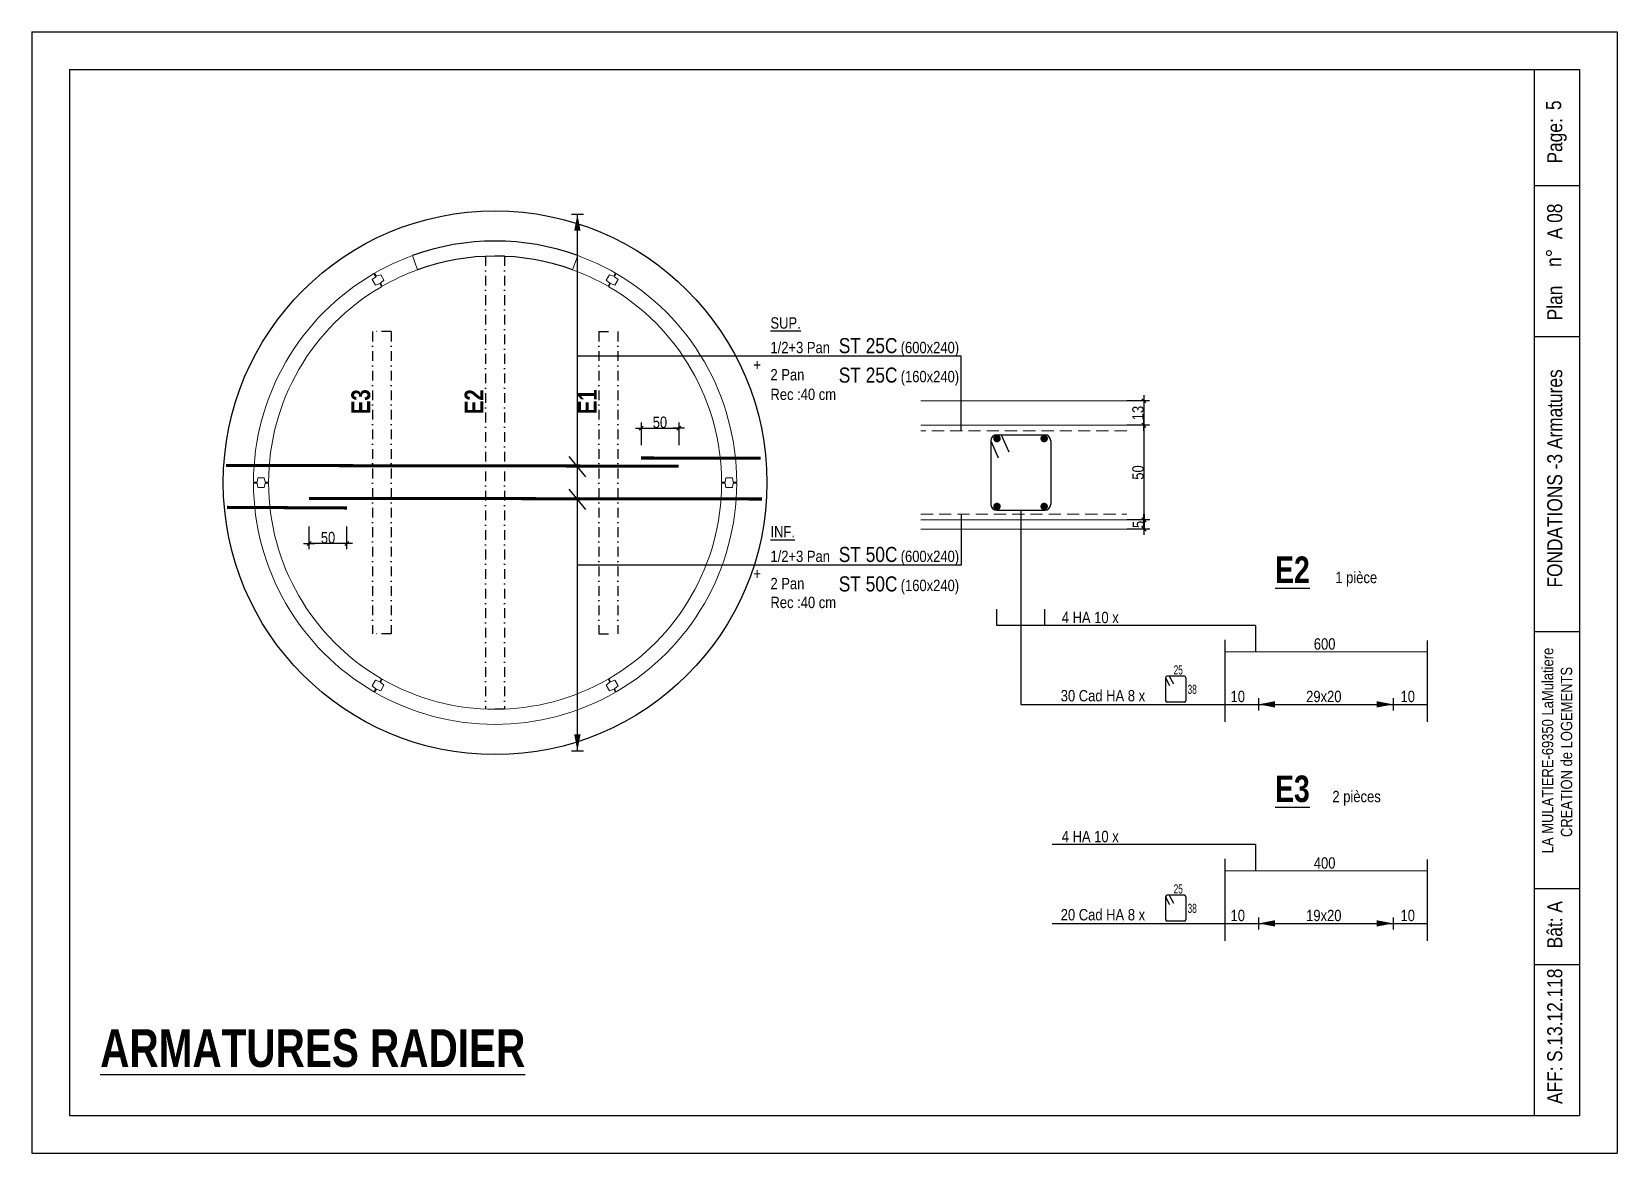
# Model space of a CAD drawing. Header units: centimetres. Extents: x 21705 to 41805, y -18708 to 100.
# Drawn here: x 34588 to 36688, y -18708 to -17223 of the extents above; entities that cross this region are included whole.
import ezdxf
from ezdxf.enums import TextEntityAlignment as Align

# ---------------------------------------------------------------- set-up
doc = ezdxf.new("R2010")
doc.units = ezdxf.units.CM
doc.header["$LTSCALE"] = 25.4
doc.header["$PDMODE"] = 1
doc.header["$PDSIZE"] = -2
doc.linetypes.add('CACHE', pattern=[9.525, 6.35, -3.175])
doc.linetypes.add('TIRETPTX2', pattern=[50.8, 25.4, -12.7, 0, -12.7])
for name, color, linetype in [('01_cote_gen', 4, 'Continuous'), ('01_fenetres', 171, 'Continuous'), ('01_linteaux', 2, 'Continuous'), ('01_poch_murs', 253, 'Continuous'), ('01_texte', 230, 'Continuous'), ('AA_COTES', 2, 'Continuous')]:
    doc.layers.add(name, color=color, linetype=linetype)
doc.layers.add('01_murs_coup', color=5, linetype='Continuous', lineweight=60)
doc.styles.add('impact', font='impact.ttf')
doc.styles.add('STYLE2', font='ARIALN.TTF')
doc.dimstyles.new('JB5', dxfattribs={"dimscale": 0.1, "dimtxt": 150, "dimasz": 15, "dimexe": 0.1, "dimexo": 0.1, "dimgap": 0.09, "dimtad": 1, "dimdec": 1, "dimlfac": 0.4, "dimdsep": 46, "dimtxsty": 'STYLE2', "dimblk1": 'BOND_G', "dimblk2": 'BOND_D', "dimsah": 1, "dimcen": 1.5, "dimdle": 0.01, "dimse1": 1, "dimse2": 1, "dimclrd": 4, "dimclre": 2, "dimclrt": 6, "dimazin": 2, "dimtfac": 2.333333, "dimtdec": 1, "dimtix": 1, "dimtmove": 2, "dimatfit": 3, "dimldrblk": 'BOND_G', "dimfxl": 1, "dimtolj": 1, "dimtzin": 0, "dimarcsym": 0})
doc.dimstyles.new('JB50', dxfattribs={"dimscale": 0.1, "dimtxt": 150, "dimasz": 15, "dimexe": 0.1, "dimexo": 0.1, "dimgap": 0.09, "dimtad": 1, "dimdec": 1, "dimdsep": 46, "dimtxsty": 'STYLE2', "dimblk1": 'BOND_G', "dimblk2": 'BOND_D', "dimsah": 1, "dimcen": 1.5, "dimdle": 0.01, "dimse1": 1, "dimse2": 1, "dimclrd": 4, "dimclre": 2, "dimclrt": 6, "dimazin": 2, "dimtfac": 2.333333, "dimtdec": 1, "dimtix": 1, "dimtmove": 2, "dimatfit": 3, "dimldrblk": 'BOND_G', "dimfxl": 1, "dimtolj": 1, "dimtzin": 0, "dimarcsym": 0})

# ---------------------------------------------------------------- blocks, each defined once
blk = doc.blocks.new('BOND_G')
at = {"layer": 'AA_COTES', "color": 0}
for p, q in [((0, -5), (0, 15)), ((5, 0), (-5, 0)), ((1.8, 1.8), (-1.8, -1.8))]:
    blk.add_line(p, q, dxfattribs=at)
blk = doc.blocks.new('BOND_D')
at = {"layer": 'AA_COTES', "color": 0}
for p, q in [((5, 0), (-5, 0)), ((-1.8, -1.8), (1.8, 1.8)), ((0, 5), (0, -15))]:
    blk.add_line(p, q, dxfattribs=at)
blk = doc.blocks.new('*D99')
at = {"layer": '01_cote_gen', "color": 4, "lineweight": -2, "transparency": 16777216}
blk.add_line((36061.3, -17745.5), (36061.3, -17867.5), dxfattribs=at)
at = {"layer": 'Defpoints', "color": 0, "transparency": 16777216}
for p in [(36038.7, -17744), (36038.7, -17869), (36061.3, -17869)]:
    blk.add_point(p, dxfattribs=at)
at = {"layer": '01_cote_gen', "color": 4, "lineweight": -2, "transparency": 16777216, "xscale": 1.5, "yscale": 1.5, "zscale": 1.5}
for name, p, rotation in [('BOND_G', (36061.3, -17744), 90), ('BOND_D', (36061.3, -17869), 270)]:
    blk.add_blockref(name, p, dxfattribs=dict(at, rotation=rotation))
at = {"layer": '01_cote_gen', "color": 6, "transparency": 16777216, "insert": (36053.6, -17806.5), "char_height": 15, "attachment_point": 5, "rotation": 90, "style": 'STYLE2'}
blk.add_mtext('\\A1;50', dxfattribs=at)
blk = doc.blocks.new('*D100')
at = {"layer": '01_cote_gen', "color": 4, "lineweight": -2, "transparency": 16777216}
blk.add_line((36061.7, -17870.5), (36061.7, -17880), dxfattribs=at)
at = {"layer": 'Defpoints', "color": 0, "transparency": 16777216}
for p in [(36029.2, -17869), (36029.2, -17881.5), (36061.7, -17881.5)]:
    blk.add_point(p, dxfattribs=at)
at = {"layer": '01_cote_gen', "color": 4, "lineweight": -2, "transparency": 16777216, "xscale": 1.5, "yscale": 1.5, "zscale": 1.5}
for name, p, rotation in [('BOND_G', (36061.7, -17869), 90), ('BOND_D', (36061.7, -17881.5), 270)]:
    blk.add_blockref(name, p, dxfattribs=dict(at, rotation=rotation))
at = {"layer": '01_cote_gen', "color": 6, "transparency": 16777216, "insert": (36054.1, -17875.2), "char_height": 15, "attachment_point": 5, "rotation": 90, "style": 'STYLE2'}
blk.add_mtext('\\A1;5', dxfattribs=at)
blk = doc.blocks.new('*D98')
at = {"layer": '01_cote_gen', "color": 4, "lineweight": -2, "transparency": 16777216}
blk.add_line((36061.3, -17713), (36061.3, -17742.5), dxfattribs=at)
at = {"layer": 'Defpoints', "color": 0, "transparency": 16777216}
for p in [(36038.7, -17711.5), (36025.7, -17744), (36061.3, -17744)]:
    blk.add_point(p, dxfattribs=at)
at = {"layer": '01_cote_gen', "color": 4, "lineweight": -2, "transparency": 16777216, "xscale": 1.5, "yscale": 1.5, "zscale": 1.5}
for name, p, rotation in [('BOND_G', (36061.3, -17711.5), 90), ('BOND_D', (36061.3, -17744), 270)]:
    blk.add_blockref(name, p, dxfattribs=dict(at, rotation=rotation))
at = {"layer": '01_cote_gen', "color": 6, "transparency": 16777216, "insert": (36053.6, -17727.8), "char_height": 15, "attachment_point": 5, "rotation": 90, "style": 'STYLE2'}
blk.add_mtext('\\A1;13', dxfattribs=at)
blk = doc.blocks.new('*D101')
at = {"layer": '01_poch_murs', "color": 4, "lineweight": -2, "transparency": 16777216}
blk.add_line((35004.3, -17900.5), (34957.3, -17900.5), dxfattribs=at)
at = {"layer": 'Defpoints', "color": 0, "transparency": 16777216}
for p in [(34955.8, -17870), (35005.8, -17870), (34955.8, -17900.5)]:
    blk.add_point(p, dxfattribs=at)
at = {"layer": '01_poch_murs', "color": 4, "lineweight": -2, "transparency": 16777216, "xscale": 1.5, "yscale": 1.5, "zscale": 1.5, "rotation": 180}
blk.add_blockref('BOND_D', (34955.8, -17900.5), dxfattribs=at)
at = {"layer": '01_poch_murs', "color": 4, "lineweight": -2, "transparency": 16777216, "xscale": 1.5, "yscale": 1.5, "zscale": 1.5}
blk.add_blockref('BOND_G', (35005.8, -17900.5), dxfattribs=at)
at = {"layer": '01_poch_murs', "color": 6, "transparency": 16777216, "insert": (34980.8, -17892.8), "char_height": 15, "attachment_point": 5, "style": 'STYLE2'}
blk.add_mtext('\\A1;50', dxfattribs=at)
blk = doc.blocks.new('*D128')
at = {"layer": '01_poch_murs', "color": 4, "lineweight": -2, "transparency": 16777216}
blk.add_line((35396.9, -17747.8), (35443.9, -17747.8), dxfattribs=at)
at = {"layer": 'Defpoints', "color": 0, "transparency": 16777216}
for p in [(35445.4, -17747.8), (35395.4, -17773.6), (35445.4, -17773.6)]:
    blk.add_point(p, dxfattribs=at)
at = {"layer": '01_poch_murs', "color": 4, "lineweight": -2, "transparency": 16777216, "xscale": 1.5, "yscale": 1.5, "zscale": 1.5, "rotation": 180}
blk.add_blockref('BOND_G', (35395.4, -17747.8), dxfattribs=at)
at = {"layer": '01_poch_murs', "color": 4, "lineweight": -2, "transparency": 16777216, "xscale": 1.5, "yscale": 1.5, "zscale": 1.5}
blk.add_blockref('BOND_D', (35445.4, -17747.8), dxfattribs=at)
at = {"layer": '01_poch_murs', "color": 6, "transparency": 16777216, "insert": (35420.4, -17740.1), "char_height": 15, "attachment_point": 5, "style": 'STYLE2'}
blk.add_mtext('\\A1;50', dxfattribs=at)

msp = doc.modelspace()

# ---------------------------------------------------------------- linework, layer by layer
at = {"layer": '01_fenetres', "ltscale": 30}
for p, q in [((34638.35, -17272.88), (36638.35, -17272.88)), ((34638.35, -17272.88), (34638.35, -18657.88)), ((36578.35, -17272.88), (36638.35, -17272.88)), ((36578.35, -17272.88), (36578.35, -18657.88)), ((36578.35, -17272.88), (36638.35, -17272.88)), ((36578.35, -17272.88), (36578.35, -18657.88)), ((36578.35, -17272.88), (36638.35, -17272.88)), ((36578.35, -17272.88), (36578.35, -18657.88)), ((36638.35, -17272.88), (36638.35, -18657.88)), ((36638.35, -17272.88), (36638.35, -18657.88)), ((36638.35, -17272.88), (36638.35, -18657.88)), ((36638.35, -17272.88), (36638.35, -18657.88)), ((36638.35, -17272.88), (36638.35, -18657.88)), ((36638.35, -17272.88), (36638.35, -18657.88)), ((36638.35, -17427.01), (36578.35, -17427.01)), ((36638.35, -17627.01), (36578.35, -17627.01)), ((36578.35, -18017.2), (36638.35, -18017.2)), ((36578.35, -18357.38), (36638.35, -18357.38)), ((36578.35, -18457.88), (36638.35, -18457.88)), ((34638.35, -18657.88), (36638.35, -18657.88))]:
    msp.add_line(p, q, dxfattribs=at)
at = {"layer": '01_linteaux', "linetype": 'TIRETPTX2', "ltscale": 0.02}
for p, q in [((35189.58, -17520), (35189.58, -18120)), ((35214.58, -17520), (35189.58, -17520)), ((35214.58, -17520), (35214.58, -18120)), ((35064.58, -17620), (35039.58, -17620)), ((35039.58, -17620), (35039.58, -18020)), ((35064.58, -17620), (35064.58, -18020)), ((35339.58, -17620), (35364.58, -17620)), ((35339.58, -17620), (35339.58, -18020)), ((35364.58, -17620), (35364.58, -18020)), ((35064.58, -18020), (35039.58, -18020)), ((35339.58, -18020), (35364.58, -18020)), ((35214.58, -18120), (35189.58, -18120))]:
    msp.add_line(p, q, dxfattribs=at)
at = {"layer": '01_linteaux'}
for p, q in [((35858.5, -17764.5), (35858.5, -17848.5)), ((35858.5, -17764.5), (35868.5, -17787)), ((35866.5, -17756.5), (35930, -17756.5)), ((35872.5, -17756.5), (35882.5, -17779)), ((35938, -17764.5), (35938, -17848.5)), ((35866.5, -17856.5), (35930, -17856.5)), ((36090.07, -18078.23), (36090.07, -18108.43)), ((36090.07, -18078.23), (36095.5, -18088.5)), ((36115.07, -18076.23), (36092.07, -18076.23)), ((36095, -18076.23), (36100.43, -18086.5)), ((36117.07, -18078.23), (36117.07, -18108.43)), ((36115.07, -18110.43), (36092.07, -18110.43)), ((36090.07, -18368.23), (36090.07, -18398.43)), ((36090.07, -18368.23), (36095.5, -18378.5)), ((36115.07, -18366.23), (36092.07, -18366.23)), ((36095, -18366.23), (36100.43, -18376.5)), ((36117.07, -18368.23), (36117.07, -18398.43)), ((36115.07, -18400.43), (36092.07, -18400.43))]:
    msp.add_line(p, q, dxfattribs=at)
at = {"layer": '01_linteaux', "const_width": 5}
for points in [[(35864.28, -17761.5, 1), (35869.28, -17761.5, 1)], [(35926.78, -17761.5, 1), (35931.78, -17761.5, 1)], [(35864.28, -17851.5, -1), (35869.28, -17851.5, -1)], [(35926.78, -17851.5, -1), (35931.78, -17851.5, -1)]]:
    msp.add_lwpolyline(points, format="xyb", close=True, dxfattribs=at)
at = {"layer": '01_linteaux', "linetype": 'CACHE', "ltscale": 0.2, "const_width": 4}
for points in [[(35553.84, -17787.52), (35395.4, -17787.28)], [(35445.4, -17798.09), (34845.81, -17797.21)]]:
    msp.add_lwpolyline(points, dxfattribs=at)
at = {"layer": '01_linteaux', "const_width": 4}
for points in [[(35555.4, -17841.59), (34955.81, -17840.71)], [(35005.81, -17853.5), (34847.21, -17852.62)]]:
    msp.add_lwpolyline(points, dxfattribs=at)
at = {"layer": '01_linteaux'}
msp.add_circle((35202.08, -17820), 360, dxfattribs=at)
for centre, radius, start, end in [((35202.08, -17820), 320, 70, 109.99455), ((35202.08, -17820), 300, 70, 109.99419), ((35866.5, -17764.5), 8, 90, 180), ((35930, -17764.5), 8, 0, 90), ((35866.5, -17848.5), 8, 180, 270), ((35930, -17848.5), 8, 270, 0), ((36092.07, -18078.23), 2, 90, 180), ((36115.07, -18078.23), 2, 0, 90), ((36092.07, -18108.43), 2, 180, 270), ((36115.07, -18108.43), 2, 270, 0), ((36092.07, -18368.23), 2, 90, 180), ((36115.07, -18368.23), 2, 0, 90), ((36092.07, -18398.43), 2, 180, 270), ((36115.07, -18398.43), 2, 270, 0)]:
    msp.add_arc(centre, radius, start, end, dxfattribs=at)
at = {"layer": '01_murs_coup', "linetype": 'Continuous', "lineweight": 5}
for p, q in [((35092.66, -17519.29), (35099.5, -17538.08)), ((35311.52, -17519.3), (35304.68, -17538.09)), ((35039.32, -17551.1), (35044.02, -17547.24)), ((35043.57, -17558.46), (35039.32, -17551.1)), ((35044.02, -17547.24), (35041.64, -17543.12)), ((35044.89, -17546.74), (35042.51, -17542.62)), ((35050.58, -17544.6), (35044.89, -17546.74)), ((35050.14, -17555.83), (35054.83, -17551.96)), ((35052.51, -17559.94), (35050.14, -17555.83)), ((35054.83, -17551.96), (35050.58, -17544.6)), ((35349.36, -17551.96), (35353.61, -17544.6)), ((35354.05, -17555.83), (35349.36, -17551.96)), ((35351.68, -17559.94), (35354.05, -17555.83)), ((35353.61, -17544.6), (35359.3, -17546.74)), ((35359.3, -17546.74), (35361.68, -17542.62)), ((35360.17, -17547.24), (35362.54, -17543.12)), ((35364.86, -17551.1), (35360.17, -17547.24)), ((35360.61, -17558.46), (35364.86, -17551.1)), ((35049.27, -17556.33), (35043.57, -17558.46)), ((35051.64, -17560.44), (35049.27, -17556.33)), ((35352.54, -17560.44), (35354.92, -17556.33)), ((35354.92, -17556.33), (35360.61, -17558.46)), ((35766, -17711.5), (36038.69, -17711.5)), ((35766, -17744), (36038.69, -17744)), ((36038.69, -17744), (35766, -17744)), ((34886.83, -17819.47), (34882.08, -17819.47)), ((34886.83, -17820.53), (34882.08, -17820.53)), ((34887.83, -17813.5), (34886.83, -17819.5)), ((34887.83, -17826.5), (34886.83, -17820.5)), ((34896.33, -17813.5), (34887.83, -17813.5)), ((34896.33, -17826.5), (34887.83, -17826.5)), ((34897.33, -17819.5), (34896.33, -17813.5)), ((34897.33, -17820.5), (34896.33, -17826.5)), ((34902.08, -17819.5), (34897.33, -17819.49)), ((34902.08, -17820.5), (34897.33, -17820.51)), ((35502.11, -17819.5), (35506.86, -17819.49)), ((35502.11, -17820.5), (35506.86, -17820.51)), ((35506.86, -17819.5), (35507.86, -17813.5)), ((35506.86, -17820.5), (35507.86, -17826.5)), ((35507.86, -17813.5), (35516.36, -17813.5)), ((35507.86, -17826.5), (35516.36, -17826.5)), ((35516.36, -17813.5), (35517.36, -17819.5)), ((35516.36, -17826.5), (35517.36, -17820.5)), ((35517.36, -17819.47), (35522.11, -17819.47)), ((35517.36, -17820.53), (35522.11, -17820.53)), ((35766, -17869), (36038.69, -17869)), ((35766, -17881.5), (36038.69, -17881.5)), ((35051.64, -18079.56), (35049.27, -18083.67)), ((35052.51, -18080.06), (35050.14, -18084.17)), ((35351.68, -18080.06), (35354.05, -18084.17)), ((35352.54, -18079.56), (35354.92, -18083.67)), ((35043.57, -18081.54), (35039.32, -18088.9)), ((35039.32, -18088.9), (35044.02, -18092.76)), ((35044.02, -18092.76), (35041.64, -18096.88)), ((35044.89, -18093.26), (35042.51, -18097.38)), ((35049.27, -18083.67), (35043.57, -18081.54)), ((35050.58, -18095.4), (35044.89, -18093.26)), ((35050.14, -18084.17), (35054.83, -18088.04)), ((35054.83, -18088.04), (35050.58, -18095.4)), ((35354.05, -18084.17), (35349.36, -18088.04)), ((35349.36, -18088.04), (35353.61, -18095.4)), ((35353.61, -18095.4), (35359.3, -18093.26)), ((35354.92, -18083.67), (35360.61, -18081.54)), ((35359.3, -18093.26), (35361.68, -18097.38)), ((35364.86, -18088.9), (35360.17, -18092.76)), ((35360.17, -18092.76), (35362.54, -18096.88)), ((35360.61, -18081.54), (35364.86, -18088.9))]:
    msp.add_line(p, q, dxfattribs=at)
at = {"layer": '01_murs_coup', "color": 2, "linetype": 'CACHE', "lineweight": 5, "ltscale": 0.1}
for p, q in [((36038.69, -17751.5), (35766, -17751.5)), ((35766, -17861.5), (36038.69, -17861.5))]:
    msp.add_line(p, q, dxfattribs=at)
at = {"layer": '01_murs_coup', "linetype": 'Continuous', "lineweight": 0}
for p, q in [((36168.38, -18044), (36436.38, -18044)), ((36168.38, -18334), (36436.38, -18334))]:
    msp.add_line(p, q, dxfattribs=at)
at = {"layer": '01_murs_coup', "linetype": 'Continuous', "lineweight": 5}
for radius, start, end in [(320, 109.99455, 119.91048), (320, 60.0845, 70), (320, 120.08952, 179.90451), (300, 109.99419, 119.90451), (300, 60.09014, 70), (320, 0.09548, 59.90546), (300, 120.09549, 179.90451), (300, 0.09548, 59.89915), (320, 180.09549, 239.91048), (300, 180.09549, 239.90451), (300, 300.10085, 359.90351), (320, 300.09454, 359.90452), (300, 240.09549, 299.90986), (320, 240.08952, 299.9155)]:
    msp.add_arc((35202.08, -17820), radius, start, end, dxfattribs=at)
at = {"layer": '01_texte', "ltscale": 30}
for p, q in [((34588.35, -17222.88), (34588.35, -18707.88)), ((34588.35, -17222.88), (36688.35, -17222.88)), ((36688.35, -17222.88), (36688.35, -18707.88)), ((36209, -18009.14), (35866.5, -18009.14)), ((36209, -18299.14), (35940, -18299.14)), ((34588.35, -18707.88), (36688.35, -18707.88))]:
    msp.add_line(p, q, dxfattribs=at)
at = {"layer": '01_texte', "linetype": 'Continuous'}
for p, q in [((35303.08, -17464.58), (35319.08, -17464.58)), ((35311.08, -18175.08), (35311.08, -17464.58)), ((35819.5, -17652.5), (35311.08, -17652.5)), ((35819.5, -17751.5), (35819.5, -17652.5)), ((35322.13, -17812.19), (35300.13, -17785.19)), ((35322.08, -17855.69), (35300.08, -17828.69)), ((35819.5, -17861.5), (35819.5, -17929)), ((35819.5, -17929), (35311.08, -17929)), ((36209, -18009.14), (36209, -18044)), ((36168.38, -18028), (36168.38, -18136.5)), ((36436.38, -18029), (36436.38, -18136.5)), ((35898.25, -18113.5), (36436.38, -18113.5)), ((36213.38, -18105.5), (36213.38, -18121.5)), ((36391.38, -18105.5), (36391.38, -18121.5)), ((35303.08, -18175.08), (35319.08, -18175.08)), ((36209, -18299.14), (36209, -18334)), ((36168.38, -18318), (36168.38, -18426.5)), ((36436.38, -18319), (36436.38, -18426.5)), ((36213.38, -18395.5), (36213.38, -18411.5)), ((36391.38, -18395.5), (36391.38, -18411.5)), ((35940, -18403.5), (36436.38, -18403.5))]:
    msp.add_line(p, q, dxfattribs=at)
at = {"layer": '01_texte'}
for p, q in [((35898.25, -17856.5), (35898.25, -18113.5)), ((35866.5, -18009.14), (35866.5, -17987.5)), ((35930, -18009.14), (35930, -17987.5))]:
    msp.add_line(p, q, dxfattribs=at)
at = {"layer": '01_texte', "linetype": 'Continuous'}
for points in [[(35311.08, -17464.58), (35306.88, -17486.28), (35311.08, -17486.28)], [(35311.08, -17464.58), (35315.28, -17486.28), (35311.08, -17486.28)], [(36213.38, -18113.5), (36235.08, -18109.3), (36235.08, -18113.5)], [(36213.38, -18113.5), (36235.08, -18117.7), (36235.08, -18113.5)], [(36391.38, -18113.5), (36369.68, -18109.3), (36369.68, -18113.5)], [(36391.38, -18113.5), (36369.68, -18117.7), (36369.68, -18113.5)], [(35311.08, -18175.08), (35306.88, -18153.38), (35311.08, -18153.38)], [(35311.08, -18175.08), (35315.28, -18153.38), (35311.08, -18153.38)], [(36213.38, -18403.5), (36235.08, -18399.3), (36235.08, -18403.5)], [(36213.38, -18403.5), (36235.08, -18407.7), (36235.08, -18403.5)], [(36391.38, -18403.5), (36369.68, -18399.3), (36369.68, -18403.5)], [(36391.38, -18403.5), (36369.68, -18407.7), (36369.68, -18403.5)]]:
    msp.add_solid(points, dxfattribs=at)

# ---------------------------------------------------------------- texts
at = {"layer": '01_texte', "style": 'STYLE2'}
for s, height, p in [('5', 20, (36614.06, -17326.61)), ('Page:', 20, (36615.5, -17397.3)), (' A 08', 20, (36615.5, -17503.94)), ('n%%D', 20, (36614.06, -17534.28)), ('Plan', 20, (36615.5, -17604.96)), ('FONDATIONS -3 Armatures', 20, (36615.5, -17958.83)), ('LA MULATIERE-69350 LaMulatiere', 15, (36603.64, -18310.68)), ('CREATION de LOGEMENTS', 15, (36628.64, -18289.2)), ('Bât: A', 20, (36615.5, -18436.42)), ('S.13.12.118', 20, (36615.5, -18586.92)), ('AFF:', 20, (36615.5, -18642.58))]:
    msp.add_text(s, height=height, rotation=90, dxfattribs=at).set_placement(p)
for s, height, p in [('%%USUP.', 15, (35566.77, -17616)), ('1/2+3 Pan', 15, (35566.77, -17648.5)), ('ST 25C', 20, (35657.27, -17648.5)), ('(600x240)', 15, (35739.27, -17648.5)), ('+', 15, (35544.27, -17671.5)), ('2 Pan', 15, (35566.77, -17684.5)), ('ST 25C', 20, (35657.27, -17687.5)), ('(160x240)', 15, (35739.27, -17687)), ('Rec :40 cm', 15, (35566.77, -17710.5)), ('%%UINF.', 15, (35566.77, -17892.5)), ('1/2+3 Pan', 15, (35566.77, -17925)), ('ST 50C', 20, (35657.27, -17925)), ('(600x240)', 15, (35739.27, -17925)), ('+', 15, (35544.27, -17948)), ('2 Pan', 15, (35566.77, -17961)), ('ST 50C', 20, (35657.27, -17964)), ('(160x240)', 15, (35739.27, -17963.5)), ('Rec :40 cm', 15, (35566.77, -17986)), ('30 Cad HA 8 x', 15, (35951.25, -18109.5)), ('20 Cad HA 8 x', 15, (35951.25, -18399.5))]:
    msp.add_text(s, height=height, dxfattribs=at).set_placement(p)
at = {"layer": '01_texte', "style": 'impact'}
for s, p in [('E3', (35044.16, -17712.82)), ('E2', (35194.16, -17712.82)), ('E1', (35344.16, -17712.82))]:
    msp.add_text(s, height=25, rotation=90, dxfattribs=at).set_placement(p, align=Align.BOTTOM_CENTER)
for s, height, p in [('%%UE2', 35, (36258.08, -17963.21)), ('%%UE3', 35, (36258.08, -18253.21)), ('%%UARMATURES RADIER', 50, (34960.57, -18608.58))]:
    msp.add_text(s, height=height, dxfattribs=at).set_placement(p, align=Align.BOTTOM_CENTER)
at = {"layer": '01_texte', "style": 'STYLE2'}
for s, p in [('1 pièce ', (36375.06, -17953)), ('4 HA 10 x', (36028.04, -18005.96)), ('600', (36315.09, -18041)), ('10', (36195.27, -18110.5)), ('29x20', (36323.09, -18110.5)), ('10', (36420.38, -18110.5)), ('2 pièces', (36375.06, -18243)), ('4 HA 10 x', (36028.04, -18295.96)), ('400', (36315.09, -18331)), ('10', (36195.27, -18400.5)), ('19x20', (36323.09, -18400.5)), ('10', (36420.38, -18400.5))]:
    msp.add_text(s, height=15, dxfattribs=at).set_placement(p, align=Align.RIGHT)
at = {"layer": '01_texte', "style": 'STYLE2', "width": 0.8}
for s, p in [('25', (36112.94, -18073.85)), ('38', (36131.42, -18099.59)), ('25', (36112.94, -18363.85)), ('38', (36131.42, -18389.59))]:
    msp.add_text(s, height=12, dxfattribs=at).set_placement(p, align=Align.RIGHT)

# ---------------------------------------------------------------- dimensions: what is measured, and where the dimension line sits
at = {"layer": '01_cote_gen'}
for base, p1, p2, picture, middle in [((36061.28, -17744), (36038.69, -17711.5), (36025.69, -17744), '*D98', (36053.61, -17727.75)), ((36061.28, -17869), (36038.69, -17744), (36038.69, -17869), '*D99', (36053.61, -17806.5)), ((36061.7, -17881.5), (36029.2, -17869), (36029.2, -17881.5), '*D100', (36054.06, -17875.25))]:
    dim = msp.add_linear_dim(base=base, p1=p1, p2=p2, angle=90, dimstyle='JB5', dxfattribs=at)
    dim.commit()
    dim.dimension.update_dxf_attribs({"geometry": picture, "text_midpoint": middle})
at = {"layer": '01_poch_murs'}
for base, p1, p2, picture, middle in [((35445.4, -17747.79), (35395.4, -17773.56), (35445.4, -17773.56), '*D128', (35420.4, -17740.12)), ((34955.81, -17900.5), (35005.81, -17870), (34955.81, -17870), '*D101', (34980.81, -17892.83))]:
    dim = msp.add_linear_dim(base=base, p1=p1, p2=p2, dimstyle='JB50', dxfattribs=at)
    dim.commit()
    dim.dimension.update_dxf_attribs({"geometry": picture, "text_midpoint": middle})

doc.saveas('drawing.dxf')
